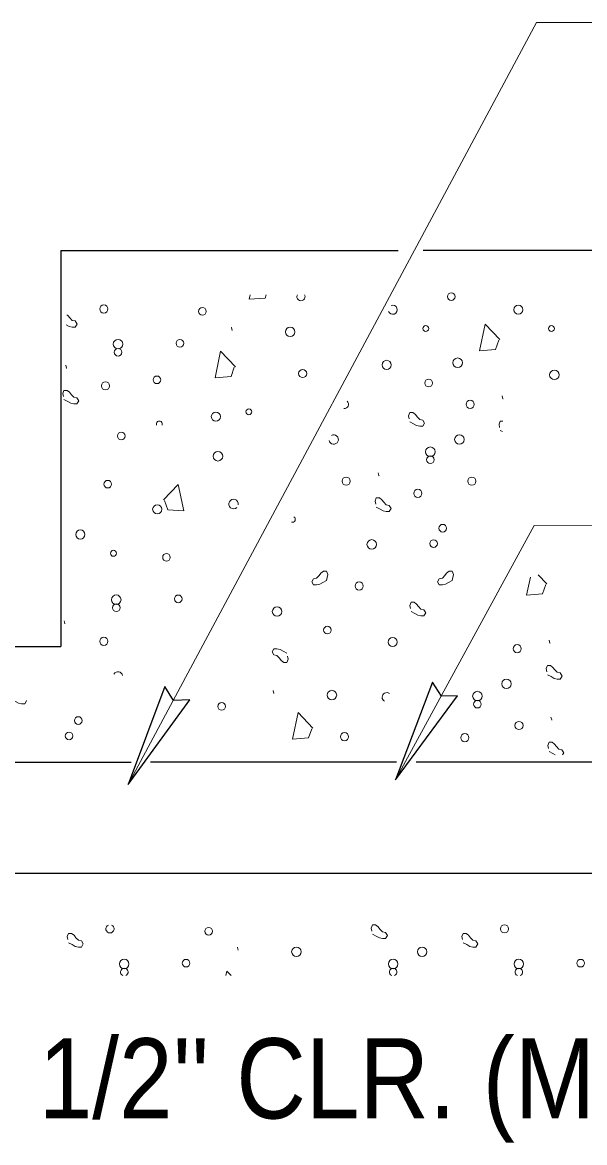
# Model space of a CAD drawing. Extents: x 912 to 1283, y -225 to 49.
# Drawn here: x 1007.41 to 1016.8, y -59.92 to -41.24 of the extents above; entities that cross this region are included whole.
import ezdxf

# ---------------------------------------------------------------- set-up
doc = ezdxf.new("R2010")
doc.units = 0
doc.header["$LTSCALE"] = 0.54
for name, color, linetype, lineweight in [('1', 7, 'Continuous', 13), ('15', 7, 'Continuous', 13), ('50', 7, 'Continuous', 25)]:
    doc.layers.add(name, color=color, linetype=linetype, lineweight=lineweight)

msp = doc.modelspace()

# ---------------------------------------------------------------- linework, layer by layer
at = {"layer": '1', "lineweight": 25}
for p, q in [((1008.0531, -45.0411), (1013.6849, -45.0411)), ((1008.0531, -45.0411), (1008.0531, -51.6441)), ((1047.724, -45.0411), (1014.1037, -45.0411)), ((1006.8236, -51.6441), (1008.0531, -51.6441)), ((1013.6583, -53.577), (1009.5511, -53.577)), ((1024.2228, -53.577), (1013.9835, -53.577)), ((1025.3478, -55.4355), (1004.5573, -55.4355))]:
    msp.add_line(p, q, dxfattribs=at)
at = {"layer": '1'}
for p, q in [((1015.3913, -48.0416), (1015.4285, -48.06)), ((1016.171, -50.602), (1016.0264, -50.4518))]:
    msp.add_line(p, q, dxfattribs=at)
for points in [[(1009.1785, -53.9477), (1015.9986, -41.2354), (1034.5113, -41.2354)], [(1011.2113, -45.782), (1011.1959, -45.8549), (1011.4637, -45.8342), (1011.4813, -45.782)], [(1008.1409, -46.2803), (1008.1886, -46.3089), (1008.2404, -46.3194), (1008.2919, -46.3194), (1008.3227, -46.268), (1008.2919, -46.2162), (1008.2404, -46.206), (1008.1992, -46.1647), (1008.168, -46.1234), (1008.1518, -46.1114)], [(1010.912, -46.3732), (1010.8996, -46.3251), (1010.8981, -46.3236)], [(1015.385, -46.5256), (1015.1375, -46.268), (1015.0448, -46.7115), (1015.3128, -46.6908), (1015.3643, -46.5361)], [(1010.9676, -46.9785), (1010.7201, -46.7208), (1010.6273, -47.164), (1010.8955, -47.1433), (1010.9469, -46.9887)], [(1008.1353, -46.9529), (1008.1477, -47.001), (1008.1492, -47.0025)], [(1008.1038, -47.5282), (1008.1658, -47.5591), (1008.2172, -47.5898), (1008.2686, -47.6003), (1008.3201, -47.6003), (1008.3513, -47.5489), (1008.3201, -47.4971), (1008.2686, -47.487), (1008.2277, -47.4457), (1008.1965, -47.4043), (1008.1552, -47.3736), (1008.1038, -47.3736), (1008.0831, -47.425), (1008.0933, -47.4764)], [(1015.4229, -47.4663), (1015.4353, -47.5147), (1015.4368, -47.5159)], [(1013.8806, -47.9001), (1013.9422, -47.9308), (1013.994, -47.9617), (1014.0454, -47.9722), (1014.0969, -47.9722), (1014.1277, -47.9207), (1014.0969, -47.8692), (1014.0454, -47.8587), (1014.0042, -47.8174), (1013.9733, -47.7761), (1013.932, -47.7453), (1013.8806, -47.7453), (1013.8599, -47.7967), (1013.8701, -47.8486)], [(1015.4342, -47.8869), (1015.3913, -47.8869), (1015.3707, -47.9383), (1015.3808, -47.9902)], [(1013.3518, -48.7472), (1013.3643, -48.7957), (1013.3658, -48.7968)], [(1009.7643, -49.2002), (1010.0118, -48.9425), (1010.1046, -49.3857), (1009.8365, -49.365), (1009.785, -49.2102)], [(1013.3203, -49.3226), (1013.3823, -49.3533), (1013.4337, -49.3842), (1013.4852, -49.3947), (1013.537, -49.3947), (1013.5678, -49.3432), (1013.537, -49.2917), (1013.4852, -49.2812), (1013.4443, -49.2399), (1013.4131, -49.1987), (1013.3718, -49.1678), (1013.3203, -49.1678), (1013.2997, -49.2193), (1013.3098, -49.2711)], [(1012.4888, -50.5461), (1012.4269, -50.5772), (1012.3754, -50.608), (1012.3236, -50.6185), (1012.2722, -50.6185), (1012.2414, -50.5667), (1012.2722, -50.5152), (1012.3236, -50.5047), (1012.3649, -50.4638), (1012.3961, -50.4225), (1012.437, -50.3917), (1012.4888, -50.3917), (1012.5095, -50.4432), (1012.499, -50.4946)], [(1014.5881, -50.5461), (1014.5265, -50.5772), (1014.4747, -50.608), (1014.4233, -50.6185), (1014.3718, -50.6185), (1014.341, -50.5667), (1014.3718, -50.5152), (1014.4233, -50.5047), (1014.4645, -50.4638), (1014.4953, -50.4225), (1014.5367, -50.3917), (1014.5881, -50.3917), (1014.6088, -50.4432), (1014.5986, -50.4946)], [(1012.5001, -50.4965), (1012.4878, -50.5449), (1012.4863, -50.5464)], [(1014.5993, -50.4965), (1014.587, -50.5449), (1014.5855, -50.5464)], [(1015.8931, -50.4882), (1015.8308, -50.7875), (1016.0985, -50.7668), (1016.1503, -50.6122)], [(1013.9005, -51.0632), (1013.9624, -51.0939), (1014.0139, -51.1247), (1014.0653, -51.1352), (1014.1168, -51.1352), (1014.148, -51.0838), (1014.1168, -51.0323), (1014.0653, -51.0218), (1014.0244, -50.9806), (1013.9933, -50.9392), (1013.9519, -50.9084), (1013.9005, -50.9084), (1013.8798, -50.9599), (1013.89, -51.0117)], [(1008.1068, -51.2157), (1008.1192, -51.2641), (1008.1207, -51.2656)], [(1016.2085, -51.5423), (1016.2209, -51.5907), (1016.2224, -51.5922)], [(1011.8264, -51.756), (1011.7644, -51.7248), (1011.713, -51.6941), (1011.6616, -51.6836), (1011.6098, -51.6836), (1011.5789, -51.7353), (1011.6098, -51.7868), (1011.6616, -51.7973), (1011.7025, -51.8382), (1011.7337, -51.8796), (1011.7746, -51.9107), (1011.8264, -51.9107), (1011.8471, -51.8589), (1011.8366, -51.8075)], [(1016.177, -52.1177), (1016.2389, -52.1488), (1016.2904, -52.1796), (1016.3418, -52.1902), (1016.3937, -52.1902), (1016.4244, -52.1383), (1016.3937, -52.0868), (1016.3418, -52.0763), (1016.3009, -52.0354), (1016.2698, -51.9941), (1016.2288, -51.9629), (1016.177, -51.9629), (1016.1563, -52.0147), (1016.1668, -52.0662)], [(1011.6101, -52.4305), (1011.5978, -52.382), (1011.5963, -52.3809)], [(1007.2633, -52.5465), (1007.2941, -52.5619), (1007.3456, -52.5927), (1007.397, -52.6032), (1007.4488, -52.6032), (1007.4796, -52.5517), (1007.4766, -52.5465)], [(1012.2624, -53.0073), (1012.0149, -52.7497), (1011.9222, -53.1928), (1012.1903, -53.1722), (1012.2418, -53.0178)], [(1016.2371, -52.8232), (1016.2494, -52.8717), (1016.2509, -52.8732)], [(1016.4323, -53.4534), (1016.453, -53.4192), (1016.4218, -53.3678), (1016.3703, -53.3573), (1016.3294, -53.3163), (1016.2983, -53.2751), (1016.2569, -53.2439), (1016.2055, -53.2439), (1016.1848, -53.2957), (1016.195, -53.3472)], [(1016.2055, -53.3986), (1016.2675, -53.4294), (1016.3073, -53.4534)], [(1008.1793, -56.5872), (1008.2412, -56.6184), (1008.2927, -56.6492), (1008.3441, -56.6597), (1008.3956, -56.6597), (1008.4268, -56.6079), (1008.3956, -56.5565), (1008.3441, -56.5459), (1008.3032, -56.505), (1008.272, -56.4637), (1008.2307, -56.4325), (1008.1793, -56.4325), (1008.1586, -56.4843), (1008.1688, -56.5358)], [(1013.2579, -56.4457), (1013.3195, -56.4768), (1013.3713, -56.5077), (1013.4228, -56.5182), (1013.4743, -56.5182), (1013.5051, -56.4663), (1013.4743, -56.4149), (1013.4228, -56.4043), (1013.3815, -56.3634), (1013.3507, -56.3222), (1013.3094, -56.291), (1013.2579, -56.291), (1013.2373, -56.3427), (1013.2474, -56.3942)], [(1014.7688, -56.5872), (1014.8307, -56.6184), (1014.8822, -56.6492), (1014.9336, -56.6597), (1014.9854, -56.6597), (1015.0162, -56.6079), (1014.9854, -56.5565), (1014.9336, -56.5459), (1014.8927, -56.505), (1014.8615, -56.4637), (1014.8202, -56.4325), (1014.7688, -56.4325), (1014.7481, -56.4843), (1014.7582, -56.5358)], [(1011.016, -56.7134), (1011.0036, -56.665), (1011.0021, -56.6638)], [(1010.897, -57.137), (1010.8241, -57.0608), (1010.808, -57.137)]]:
    msp.add_lwpolyline(points, dxfattribs=at)
at = {"layer": '1', "lineweight": 25}
for points in [[(1009.1785, -53.9477), (1010.2041, -52.5382), (1009.9338, -52.545), (1009.7858, -52.3141)], [(1013.6425, -53.8695), (1014.6778, -52.4672), (1014.4074, -52.4722), (1014.261, -52.2401)]]:
    msp.add_lwpolyline(points, close=True, dxfattribs=at)
at = {"layer": '1'}
for centre, radius in [((1014.5713, -45.8091), 0.0637), ((1008.7689, -46.0161), 0.0682), ((1015.6938, -46.0284), 0.0764), ((1010.4162, -46.0556), 0.0637), ((1011.8817, -46.3986), 0.079), ((1014.1467, -46.342), 0.0495), ((1016.2461, -46.342), 0.0495), ((1009.0065, -46.6023), 0.079), ((1010.04, -46.5885), 0.0637), ((1009.0073, -46.7377), 0.0637), ((1013.4943, -46.9486), 0.0764), ((1014.6792, -46.9121), 0.079), ((1012.0909, -47.0932), 0.0682), ((1016.2941, -47.1158), 0.079), ((1008.7973, -47.297), 0.0682), ((1009.656, -47.1978), 0.0637), ((1014.1954, -47.2511), 0.0637), ((1014.8884, -47.6067), 0.0682), ((1010.6411, -47.8112), 0.0764), ((1011.1917, -47.731), 0.0495), ((1009.0605, -48.1342), 0.0637), ((1014.7076, -48.193), 0.079), ((1010.6762, -48.4733), 0.079), ((1014.223, -48.3967), 0.079), ((1014.2238, -48.532), 0.0637), ((1008.8358, -48.9384), 0.0637), ((1012.8174, -48.8876), 0.0682), ((1014.9168, -48.8876), 0.0682), ((1014.0138, -49.0913), 0.0682), ((1009.6616, -49.357), 0.0764), ((1008.3777, -49.7778), 0.0764), ((1014.4312, -49.6725), 0.0637), ((1013.2435, -49.9425), 0.079), ((1014.277, -49.9286), 0.0637), ((1008.9301, -50.0914), 0.0495), ((1009.8161, -50.1588), 0.0637), ((1013.0343, -50.6371), 0.0682), ((1008.978, -50.8652), 0.079), ((1010.0116, -50.8513), 0.0637), ((1008.9789, -51.0005), 0.0637), ((1011.6629, -51.0628), 0.079), ((1012.5032, -51.3731), 0.0637), ((1008.7689, -51.5599), 0.0682), ((1013.5943, -51.5722), 0.0764), ((1015.6741, -51.6829), 0.0682), ((1015.4933, -52.2691), 0.079), ((1012.5797, -52.4559), 0.079), ((1015.0087, -52.4729), 0.079), ((1010.738, -52.6457), 0.0637), ((1015.0095, -52.6082), 0.0637), ((1008.3431, -52.8809), 0.0637), ((1015.7025, -52.9638), 0.0682), ((1008.189, -53.137), 0.0637), ((1012.7889, -53.1505), 0.0682), ((1014.7995, -53.1675), 0.0682), ((1010.5201, -56.3957), 0.0637), ((1015.4623, -56.3562), 0.0682), ((1011.9856, -56.7387), 0.079), ((1014.085, -56.7387), 0.079), ((1009.1103, -56.9425), 0.079), ((1010.1439, -56.9286), 0.0637), ((1013.6004, -56.9425), 0.079), ((1015.6999, -56.9425), 0.079), ((1016.7334, -56.9286), 0.0637)]:
    msp.add_circle(centre, radius, dxfattribs=at)
for centre, radius, start, end in [((1012.0625, -45.8123), 0.0682, 153.45065, 26.54935), ((1013.5943, -46.0284), 0.0764, 200.65314, 109.85966), ((1012.7889, -47.6067), 0.0682, 259.84625, 50.66656), ((1009.6965, -47.9348), 0.0495, 337.44276, 202.55724), ((1012.6082, -48.193), 0.079, 191.14368, 119.36913), ((1010.9364, -49.2684), 0.079, 350.69703, 312.41639), ((1011.9182, -49.5254), 0.0495, 250.96926, 59.54354), ((1009.0065, -52.1461), 0.079, 12.55448, 149.26363), ((1013.4943, -52.4924), 0.0764, 54.50373, 240.94507), ((1008.8727, -56.3562), 0.0682, 112.63926, 68.11217), ((1009.1111, -57.0778), 0.0637, 291.91728, 248.08272), ((1013.6012, -57.0778), 0.0637, 291.91728, 248.08272), ((1015.7007, -57.0778), 0.0637, 291.91728, 248.08272)]:
    msp.add_arc(centre, radius, start, end, dxfattribs=at)
at = {"layer": '15'}
msp.add_lwpolyline([(1013.6425, -53.8695), (1015.9558, -49.6287), (1039.4919, -49.6402)], dxfattribs=at)
at = {"layer": '50'}
msp.add_line((990.8356, -53.577), (1009.2273, -53.577), dxfattribs=at)

# ---------------------------------------------------------------- texts
at = {"layer": '1', "width": 0.9}
msp.add_text("1/2'' CLR. (MIN.)", height=1.338, dxfattribs=at).set_placement((1007.6805, -59.5191))

doc.saveas('drawing.dxf')
